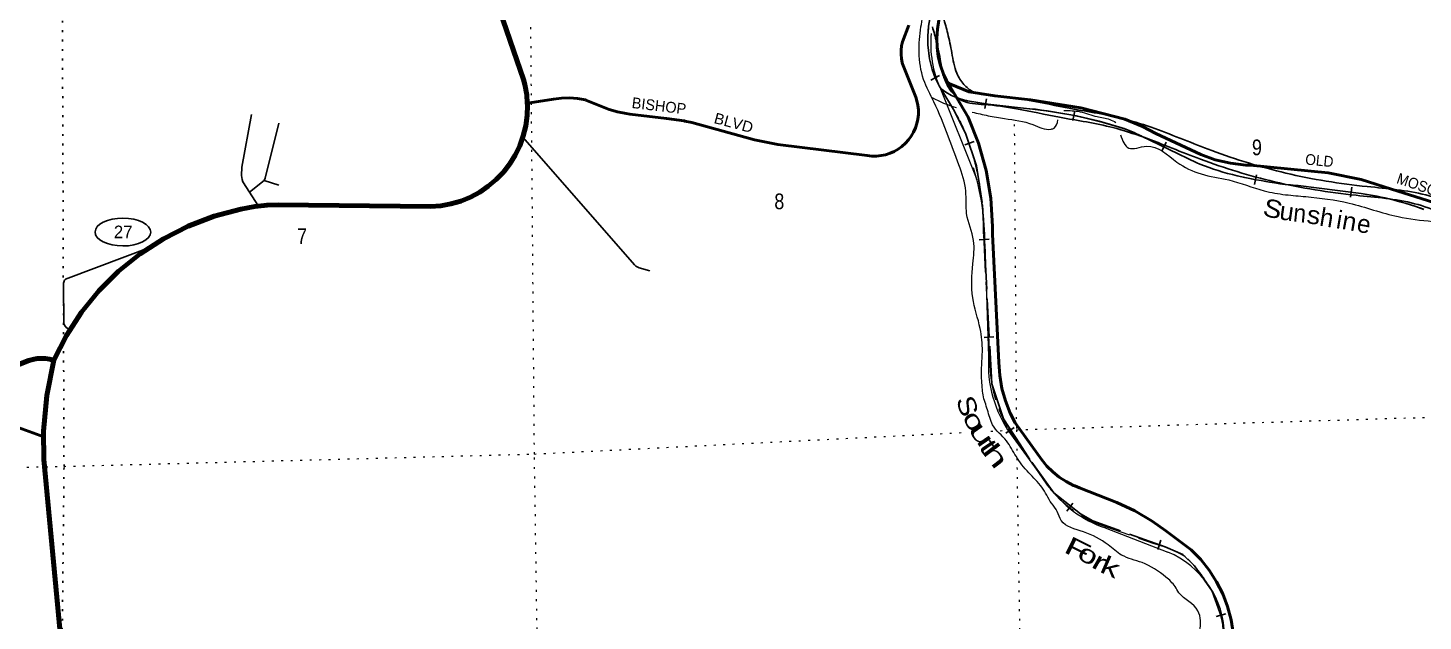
# Model space of a CAD drawing. Header units: feet. Extents: x 751810 to 1010326, y -353855 to -161247.
# Drawn here: x 955684 to 971184, y -273133 to -266536 of the extents above; entities that cross this region are included whole.
import ezdxf
from ezdxf.enums import TextEntityAlignment as Align

# ---------------------------------------------------------------- set-up
doc = ezdxf.new("R2010")
doc.units = ezdxf.units.FT
doc.header["$LTSCALE"] = 70
doc.linetypes.add('DOTTED', pattern=[1.5, 0.3, -1.2])
doc.linetypes.add('LONG_DASHED', pattern=[7.5, 6, -1.5])
for name, color, linetype, lineweight in [('17', 7, 'Continuous', 25), ('20', 7, 'Continuous', 70), ('23', 7, 'Continuous', 70), ('26', 7, 'Continuous', 40), ('29', 7, 'Continuous', 25), ('34', 7, 'Continuous', 25), ('39', 7, 'Continuous', 13), ('6', 7, 'DOTTED', 25), ('63', 7, 'Continuous', 25), ('7', 7, 'DOTTED', 13)]:
    doc.layers.add(name, color=color, linetype=linetype, lineweight=lineweight)
doc.layers.add('27', color=7, linetype='Continuous')
doc.layers.add('41', color=7, linetype='Continuous')

msp = doc.modelspace()

# ---------------------------------------------------------------- linework, layer by layer
at = {"layer": '17'}
msp.add_ellipse((956739.91, -268806.19), major_axis=(-309.24, 1), ratio=0.500121, dxfattribs=at)
at = {"layer": '20'}
for points in [[(955971.83, -270229.8), (955971.21, -270229.61), (955925.72, -270218.41), (955879.32, -270212.02), (955832.5, -270210.52), (955785.78, -270213.92), (955739.67, -270222.19), (955694.68, -270235.23), (955554.65, -270289.82)], [(956049.67, -273336.08), (955860.5, -271336.32), (955859.1, -271020.53), (955894.74, -270622.21), (955971.83, -270229.8)]]:
    msp.add_lwpolyline(points, dxfattribs=at)
at = {"layer": '23'}
for points in [[(961232.25, -267372.06), (961225.39, -267279.99), (961204.82, -267166.33), (961190.41, -267111.53), (960591.25, -265363.2), (960567.36, -265266.72)], [(955971.83, -270229.8), (956111.92, -269955.63), (956279.9, -269697.6), (956473.92, -269458.55), (956691.88, -269241.09), (956931.37, -269047.6), (957189.77, -268880.2), (957464.26, -268740.73), (957751.82, -268630.72), (958049.3, -268551.37), (958204.58, -268522.88), (958341.35, -268506.9), (958463.96, -268504.78), (960155.02, -268522.66), (960270.21, -268514.08), (960383.86, -268493.5), (960494.75, -268461.16), (960601.64, -268417.41), (960703.38, -268362.72), (960798.84, -268297.7), (960886.99, -268223.05), (960966.84, -268139.6), (961037.54, -268048.26), (961098.3, -267950.03), (961148.47, -267845.99), (961187.48, -267737.28), (961214.91, -267625.08), (961230.47, -267510.63), (961233.97, -267395.17), (961232.25, -267372.06)]]:
    msp.add_lwpolyline(points, dxfattribs=at)
at = {"layer": '26'}
for points in [[(965893.29, -267130.41), (965891.61, -267126.84), (965855.51, -267050.12), (965821.28, -266953.94), (965797.29, -266854.72), (965783.81, -266753.53), (965780.97, -266651.49), (965788.82, -266549.71), (965819.32, -266348.94), (965819.22, -266346.94)], [(961232.25, -267372.06), (961258.46, -267368.27), (961521.74, -267330.28), (961611.16, -267317.96), (961701.37, -267315.06), (961791.39, -267321.6), (961880.24, -267337.52), (961883.31, -267338.25), (962141.14, -267442.02), (962234.14, -267470.57), (962329.61, -267489.24), (962370.02, -267494.07), (962779.09, -267543.34), (962974.95, -267569.64), (962983.86, -267571.34), (963058.81, -267588.11), (963757.44, -267781.48), (964016.55, -267833.63), (965009.31, -267955.81), (965060.29, -267961.31), (965111.56, -267961.46), (965162.57, -267956.25), (965212.75, -267945.73), (965261.56, -267930.03), (965308.46, -267909.31), (965352.93, -267883.8), (965394.5, -267853.78), (965432.7, -267819.58), (965467.12, -267781.58), (965497.38, -267740.19), (965523.14, -267695.86), (965544.13, -267649.08), (965560.11, -267600.36), (965570.92, -267550.24), (965576.42, -267499.26), (965576.57, -267447.99), (965571.36, -267396.98), (965560.84, -267346.8), (965548.09, -267305.97), (965401.64, -266936.52), (965398.13, -266923.91), (965388.46, -266877.43), (965383.71, -266830.2), (965383.92, -266782.72), (965389.09, -266735.53), (965399.17, -266689.14), (965471.2, -266505.59)], [(975542.03, -269770.53), (975289.64, -269725.6), (975040.86, -269654.02), (975015.86, -269646.83), (974990.86, -269640.13), (974723.04, -269557.42), (970832.05, -268327.49), (970497.08, -268223.04), (970129.85, -268148.27), (969261.35, -268063.69), (969214.49, -268061.09), (969043.55, -268040.15), (968875.73, -268001.45), (968712.87, -267945.43), (968215, -267709.97), (968065.72, -267631.83), (967869.62, -267551.63), (967381.75, -267423.49), (966823.86, -267334.76), (966425.76, -267291.72), (966140.17, -267247.24), (965932.16, -267162.08), (965893.29, -267130.41)], [(969072.58, -273264.35), (969050.13, -273117.93), (969011.83, -272971.42), (968958.43, -272829.71), (968890.5, -272694.36), (968808.8, -272566.86), (968714.22, -272448.59), (968607.79, -272340.86), (968324.16, -272129.2), (968173.25, -272019.64), (967982.12, -271907.24), (967780.29, -271815.45), (967365.07, -271650.14), (967340.68, -271640.43), (967315.07, -271629.82), (967298.58, -271622.99), (967217.1, -271581.52), (967140.41, -271531.77), (967069.34, -271474.26), (967004.67, -271409.65), (966947.11, -271338.63), (966653.87, -270928.16), (966597.46, -270818.7), (966543.8, -270683.96), (966504.51, -270544.35), (966480.03, -270401.4), (966470.63, -270256.68), (966399.58, -268828.9), (966400.13, -268743.3), (966381.24, -268430.44), (966329.76, -268121.27), (966246.24, -267819.17), (966131.6, -267527.46), (965921.16, -267176.84), (965893.29, -267130.41)], [(954473.69, -270578.96), (955859.37, -271082.24)]]:
    msp.add_lwpolyline(points, dxfattribs=at)
at = {"layer": '29'}
msp.add_line((958308.18, -268233.12), (958473.5, -268283.94), dxfattribs=at)
for points in [[(958245.31, -268518.12), (958070.6, -268247.98), (958062.8, -268223.01), (958056.14, -268176.39), (958059.6, -268084.16), (958168.3, -267500.4)], [(958144.53, -268362.29), (958308.18, -268233.12), (958320.21, -268207.47), (958473.41, -267593.6)], [(961181.9, -267752.83), (962422.49, -269170.56), (962438.72, -269186.44), (962474.23, -269204.2), (962593.15, -269237.5)], [(956152.87, -269892.72), (956110.05, -269866.86), (956090.08, -269840.22), (956083.42, -269822.46), (956078.99, -269376.26), (956090.08, -269342.96), (956103.4, -269331.86), (956129.57, -269317.42), (957044.4, -268974.37)]]:
    msp.add_lwpolyline(points, dxfattribs=at)
at = {"layer": '34'}
for p, q in [((965810.54, -267063.49), (965713.33, -267116.27)), ((966334.75, -267324.78), (966315.95, -267433.78)), ((967313.65, -267457.06), (967291.31, -267565.39)), ((968329.21, -267808.26), (968280.97, -267907.8)), ((969331.97, -268169.08), (969312.52, -268277.97)), ((970392.06, -268308.18), (970378.14, -268417.91))]:
    msp.add_line(p, q, dxfattribs=at)
at = {"layer": '34', "linetype": 'LONG_DASHED', "lineweight": 13}
for p, q in [((965807.55, -267181.87), (966045.86, -267578.92)), ((966299.7, -268833.87), (966370.75, -270261.65)), ((966572.5, -270986.29), (966999.06, -271608.86)), ((967525.74, -272034.92), (968193.15, -272270.48))]:
    msp.add_line(p, q, dxfattribs=at)
at = {"layer": '34', "lineweight": 13}
for p, q in [((966813.11, -267434.18), (966415.01, -267391.14)), ((968670.12, -268035.83), (968057.67, -267739.02)), ((970496.77, -268378.02), (969796.93, -268289.26)), ((966315.1, -268939.01), (966357.37, -270188.85)), ((966600.95, -271051.92), (967014.91, -271619.71))]:
    msp.add_line(p, q, dxfattribs=at)
at = {"layer": '34'}
for points in [[(965999.94, -267311.61), (965944.87, -267286.44), (965881.3, -267250.39), (965830.65, -267214), (965814.67, -267194.61), (965763.01, -267091.22), (965729.01, -266998.71), (965699.1, -266880.35), (965680.06, -266723.9), (965680.06, -266628.67), (965690.94, -266515.75), (965749.42, -266186.52), (965764.37, -266049.11), (965735.82, -265812.39), (965655.6, -265283.18), (965620.24, -265152.58), (965579.45, -265034.22), (965508.75, -264873.68), (965318.4, -264543.09), (964778.61, -263925.44), (964017.19, -263065.63), (963938.33, -262962.24), (963897.54, -262862.92), (963814.6, -262473.83)], [(971192.41, -268554.56), (971163.19, -268544.24), (971104.25, -268523.93), (971044.46, -268504.6), (970984.87, -268486.37), (970924.76, -268469.17), (970864.09, -268453.33), (970803.66, -268438.24), (970742.73, -268424.16), (970681.23, -268411.46), (970619.98, -268399.51), (970558.58, -268388.63), (970496.62, -268379.11), (969796.82, -268290.35), (969769.29, -268288.2), (969710.78, -268282.48), (969652.18, -268276.01), (969593.95, -268268.6), (969535.45, -268260.01), (969477.42, -268250.14), (969419.64, -268239.65), (969383.56, -268232.49), (969329.87, -268224.18), (969276.65, -268214.66), (969223.56, -268204.24), (969170.25, -268193.14), (969117.44, -268180.87), (969065.08, -268167.73), (969012.5, -268153.91), (968960.4, -268138.91), (968908.75, -268123.05), (968856.93, -268106.21), (968805.86, -268088.55), (968754.9, -268070.27), (968704.1, -268050.76), (968669.67, -268036.84), (968057.17, -267740), (968052.92, -267737.77), (968022.54, -267723.3), (967992.21, -267709.24), (967961.51, -267695.68), (967930.36, -267682.77), (967899.28, -267670.28), (967868.01, -267658.35), (967807.81, -267638.47), (967719.54, -267612.1), (967630.04, -267587.19), (967540.9, -267563.92), (967451.08, -267542.17), (967360.5, -267522.47), (967270.34, -267503.88), (967179.49, -267486.81), (967087.88, -267471.81), (966996.68, -267457.9), (966905.34, -267445.57), (966813.21, -267435.3), (966812.98, -267435.27), (966414.88, -267392.23), (966412.41, -267391.93), (966352.03, -267383.67), (966237.32, -267366.59), (966122.41, -267346.77), (966110.83, -267344.52), (966099.37, -267342), (966087.94, -267339.3), (966076.47, -267336.44), (966065.12, -267333.34), (966053.88, -267330.05), (966042.59, -267326.62), (966031.42, -267322.93), (966020.35, -267319.06), (966009.25, -267314.97), (965999.94, -267311.61)]]:
    msp.add_lwpolyline(points, dxfattribs=at)
at = {"layer": '34', "lineweight": 13}
for points in [[(965824.01, -267215.02), (966209.97, -268183.51), (966223.36, -268221.19)], [(967654.74, -272097.13), (967652.73, -272097.2), (968347.53, -272367.8)]]:
    msp.add_lwpolyline(points, dxfattribs=at)
for centre, radius, start, end in [((966755.94, -266675.47), 1075.26, 172.59117, 207.80607), ((966929.15, -266714.65), 1214.99, 174.49364, 204.32316), ((966247.53, -266684.37), 673.01, 231.6863, 259.30272), ((967292.51, -260787.51), 6661.7, 259.88546, 262.40946), ((966256.23, -272701.7), 5296.87, 72.60551, 83.96261), ((967202.51, -269462.63), 1924.1, 63.61193, 70.75649), ((963563.42, -268918.81), 2751.84, 359.53757, 17.44425), ((969841.78, -265160.41), 3104.96, 247.83029, 261.517), ((970057.33, -264924.77), 3374.55, 258.4861, 265.57436), ((969972.95, -271923.19), 3583.66, 70.09984, 81.59496), ((967682.32, -270280.82), 1328.14, 176.02909, 215.49169), ((968067.35, -270876.69), 1288.3, 215.22164, 251.32021), ((967958.88, -273309.37), 1020.47, 0.67062, 67.61725)]:
    msp.add_arc(centre, radius, start, end, dxfattribs=at)
at = {"layer": '34', "linetype": 'LONG_DASHED', "lineweight": 13}
for centre, radius, start, end in [((966755.94, -266675.46), 1075.26, 189.71553, 207.80615), ((963405.82, -268767.03), 2894.4, 358.81622, 24.45413), ((967856.1, -270239.34), 1485.58, 180.71698, 209.81058), ((968128.98, -270750.66), 1418.87, 217.21723, 244.83977), ((967799.54, -273707.94), 1490.38, 60.19098, 74.68639), ((967633.17, -273410.09), 1346.77, 5.78159, 47.65039)]:
    msp.add_arc(centre, radius, start, end, dxfattribs=at)
at = {"layer": '34'}
for points in [[(986548.96, -263705.59), (986358.33, -263632.07), (986006.94, -263522.16), (985725.09, -263456.2), (985397.46, -263470.76), (984972.82, -263626.18), (984350.47, -263927.98), (983898.36, -264103.55), (983801.36, -264147.44), (983171.7, -264412.63), (982534.73, -264701.61), (982172.3, -264930.28), (981590.21, -265341.9), (981191.18, -265684.02), (979779.87, -267085.49), (979369.8, -267786.31), (979150.13, -268166.89), (978968.9, -268457.83), (978672.37, -268723.12), (978469.19, -268869.47), (977839.54, -269332.32), (977283.12, -269668.92), (976693.78, -269809.69), (976159.35, -269888.27), (975690.82, -269893.66), (975279.03, -269803.89), (974717.17, -269664.69), (974373.1, -269574.95), (973483.65, -269272.81), (972411.16, -268959.67), (971688.24, -268716.13), (971089.78, -268490.92), (970440.05, -268397.47), (969534.1, -268247.24), (968712.34, -267996.38), (968080.92, -267752.87), (967738.67, -267644.85), (967145.67, -267529.46), (966666.16, -267436.05), (966307.44, -267388.4), (966060.35, -267342.61), (965957.86, -267260.25), (965881, -267137.62), (965824.27, -266910.69), (965778.52, -266692.9), (965732.77, -266524.53)], [(986672.45, -263606.63), (986481.84, -263533.13), (986130.47, -263423.26), (985848.62, -263357.33), (985521.01, -263371.93), (985096.37, -263527.41), (984474.04, -263829.29), (984021.94, -264004.91), (983924.94, -264048.82), (983295.3, -264314.09), (982658.33, -264603.16), (982295.91, -264831.87), (981713.83, -265243.57), (981314.79, -265585.74), (979903.48, -266987.41), (979493.41, -267688.29), (979273.72, -268068.92), (979092.49, -268359.88), (978795.96, -268625.21), (978592.79, -268771.59), (977963.15, -269234.53), (977406.73, -269571.2), (976817.4, -269712.04), (976283, -269790.69), (975814.48, -269796.13), (975402.71, -269706.42), (974840.88, -269567.28), (974496.82, -269477.58), (973607.41, -269175.55), (972534.97, -268862.52), (971812.09, -268619.07), (971213.66, -268393.93), (970563.96, -268300.56), (969658.05, -268150.44), (968836.33, -267899.67), (968204.94, -267656.24), (967862.71, -267548.25), (967269.74, -267432.93), (966790.25, -267339.58), (966431.54, -267291.98), (966184.47, -267246.22), (966081.98, -267163.86), (966005.12, -267041.24), (965948.4, -266814.31), (965902.66, -266596.53), (965856.92, -266428.16)]]:
    msp.add_spline(points, degree=3, dxfattribs=at)
at = {"layer": '39'}
for points in [[(969471.25, -275815.05), (969216.23, -275828.91), (968979.78, -275461.01), (968911.91, -275263.01), (968848.41, -275155.38), (968729.66, -274986.03), (968681, -274686.45), (968705.71, -274532.26), (968707.81, -274409.37), (968710.78, -274304.55), (968635.95, -274129.03), (968553.14, -273871.37), (968554.68, -273653.89), (968647.22, -273405.82), (968691.73, -273286.9), (968710.13, -273126.98), (968682.72, -273017.6), (968471.97, -272816.49), (968428.47, -272748.15), (968326.86, -272642.37), (968061.8, -272482.15), (967834.62, -272398.59), (967684.4, -272285.11), (967409.99, -272139.43), (967164.73, -272014.48), (967119.67, -271914.01), (967056.94, -271822.45), (966947.83, -271644.57), (966803.3, -271482.51), (966661.8, -271300.17), (966554.99, -271128.22), (966401.66, -270950.49), (966345.37, -270784.13), (966295.09, -270617.49), (966287.1, -270535.34), (966278.14, -270433.12), (966287.73, -270132.72), (966263.46, -269880.26), (966180.48, -269536.05), (966182.38, -269159.53), (966190, -268901.5), (966113.17, -268601.27), (966103.13, -268352.15), (966026.59, -268057.95), (965906.67, -267739.69), (965749.55, -267358.83), (965635.03, -267110.76), (965585.76, -266806.63), (965605.07, -266525.42), (965640.01, -266299.29), (965640.95, -266064.93)], [(965729.73, -267308.48), (965810.97, -267351.13), (965994.95, -267422.27)], [(966172.52, -267472.43), (966352.02, -267512.71), (966534.46, -267544.1), (966849.3, -267611.32), (967052.76, -267661.81), (967084.37, -267650.21), (967126.64, -267560.17)], [(967192.33, -267454.16), (967374.54, -267467.83), (967561.3, -267522.49), (967702.52, -267554.38), (967770.85, -267586.27)], [(967822.31, -267724.9), (967913.24, -267871.59), (968109.3, -267851.99), (968449.53, -268028.69), (968717.24, -268160.6), (969023.96, -268226.21), (969419.83, -268347.86), (969657.1, -268390.67), (969881.27, -268411.98), (970363.24, -268485.16), (970905.16, -268633.94), (971287.7, -268687.8), (971492.49, -268724.14), (971620.14, -268786.37), (971873.23, -268906.92), (972155.91, -269015.97), (972386.49, -269169.82), (972620.85, -269277.19), (972787.7, -269277.12), (972943.69, -269185.43)]]:
    msp.add_spline(points, degree=3, dxfattribs=at)
at = {"layer": '6'}
msp.add_lwpolyline([(956061.46, -300670.48), (956070.38, -298209.51), (956083.66, -292830.17), (956062.65, -287448.47), (956077.32, -282139.52), (956028.27, -276801.46), (956085.28, -271411.94), (956065.92, -266064.39), (956109.24, -262078.25)], dxfattribs=at)
at = {"layer": '63'}
for p, q in [((966092.66, -267835.33), (966197.34, -267799.6)), ((966252, -268891.43), (966362.48, -268885.93)), ((966306.07, -269977.93), (966416.54, -269972.43)), ((966549.6, -271042.21), (966640.84, -270979.69)), ((967224.39, -271908.55), (967292.87, -271821.68)), ((968237.37, -272336.31), (968271.45, -272231.08)), ((968886.73, -273080.13), (968993.55, -273051.41))]:
    msp.add_line(p, q, dxfattribs=at)
at = {"layer": '63', "linetype": 'LONG_DASHED'}
msp.add_lwpolyline([(969013.98, -275001.97), (968959.24, -273129.66), (968839.79, -272801.01), (968645.7, -272517.18), (968516.31, -272392.69), (968317.24, -272308.04), (967515.99, -272019.22), (967379.13, -271941), (967083.02, -271705.51), (966814.27, -271337.03), (966704.79, -271162.74), (966520.65, -270883.89), (966391.25, -270495.48), (966286.75, -268478.77), (966222.06, -268070.44), (966105.12, -267718.41), (965978.21, -267460.45), (965826.42, -267208.98)], dxfattribs=at)
at = {"layer": '7'}
for points in [[(961353.23, -300448.9), (961376.94, -297991.7), (961533.39, -292621.5), (961464.06, -287238.12), (961400.87, -281898.74), (961391.18, -276584.93), (961311.3, -271274.54), (961266.55, -265942.31), (961271.79, -265747.73)], [(966641.96, -267608.53), (966665.68, -271006.09), (966749.99, -276366.59), (966763.59, -281678.19), (966837.87, -287039.18), (966838.62, -287279.49)], [(966381.68, -271020.33), (966665.68, -271006.09), (972023.09, -270842.16), (975581.07, -270685.56)], [(944124.91, -271910.01), (945329.02, -271880.7), (950634.9, -271524.03), (956085.28, -271411.94), (961311.3, -271274.54), (966060.51, -271036.43)]]:
    msp.add_lwpolyline(points, dxfattribs=at)

# ---------------------------------------------------------------- texts
at = {"layer": '17'}
msp.add_text('27', height=140, dxfattribs=at).set_placement((956742.81, -268874.5), align=Align.CENTER)
at = {"layer": '27'}
msp.add_text('BISHOP', height=120, rotation=353.132, dxfattribs=at).set_placement((962387.4, -267425.66))
for s, rotation, width, p in [('BLVD', 344.984, 1.05, (963297.21, -267592.38)), ('OLD', 354.438, 0.95, (969870.14, -268054.64)), ('MOSCOW', 341.346, 0.95, (970880.45, -268260.06))]:
    msp.add_text(s, height=120, rotation=rotation, dxfattribs=dict(at, width=width)).set_placement(p)
at = {"layer": '41'}
for s, rotation, width, p in [('S', 345.685, 1.15, (969490.14, -268643.76)), ('u', 351.923, 1.05, (969656.9, -268675.07)), ('n', 354.117, 0.95, (969804.72, -268695.74)), ('s', 352.002, 1.1, (969955.57, -268716.61)), ('n', 349.867, 1.05, (970349.9, -268783.97)), ('S', 288.152, 1.25, (966026.93, -270771.54)), ('o', 299.826, 1.45, (966111.65, -270955.26)), ('u', 304.496, 1.8, (966198.76, -271109.9)), ('t', 304.345, 1.55, (966274.29, -271243.64)), ('h', 307.421, 1.8, (966355.2, -271354.12)), ('F', 333.643, 1.7, (967301.66, -272420.79)), ('o', 332.099, 1.4, (967419.02, -272478.94)), ('r', 330.085, 1.65, (967547.22, -272560.4)), ('k', 336.183, 1.5, (967670.83, -272621.26))]:
    msp.add_text(s, height=200, rotation=rotation, dxfattribs=dict(at, width=width)).set_placement(p, align=Align.CENTER)
for s, rotation, p in [('h', 350.571, (970098.13, -268745.14)), ('i', 350.415, (970238.41, -268767.62)), ('e', 349.499, (970510.48, -268813.55))]:
    msp.add_text(s, height=200, rotation=rotation, dxfattribs=at).set_placement(p, align=Align.CENTER)
at = {"layer": '7', "width": 0.85}
for s, p in [('9', (969282.61, -267951.99)), ('8', (963976.61, -268552.55)), ('7', (958674.57, -268938.94))]:
    msp.add_text(s, height=175, dxfattribs=at).set_placement(p)

doc.saveas('drawing.dxf')
